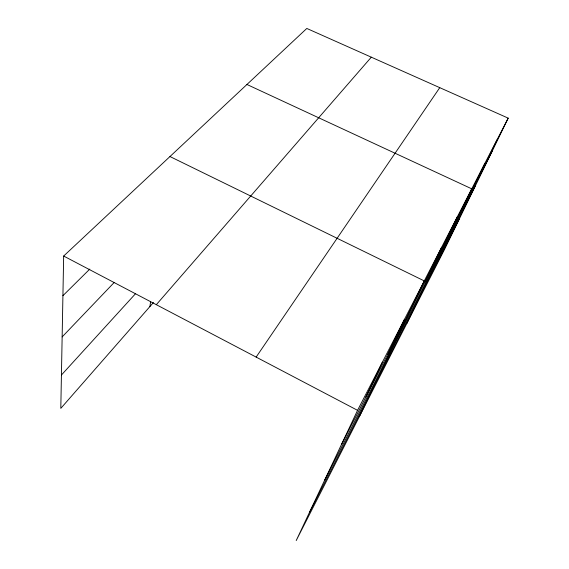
<?xml version="1.0" encoding="UTF-8"?>
<svg xmlns="http://www.w3.org/2000/svg" width="569" height="569" viewBox="0 0 569 569"><rect width="100%" height="100%" fill="white"/><g stroke="black" fill="none" stroke-linecap="round" stroke-linejoin="round"><path stroke-width="0.85" d="M508.195 118.139L357.552 410.334L296.207 540.55L444.638 249.243L508.195 118.139L306.805 28.45L63.664 256.043L60.805 408.371L153.41 302.559M149.932 306.527L150.621 301.364M365.917 396.892L382.375 362.19M387.845 354.217L404.474 319.323M359.309 416.707L424.275 280.915L169.967 156.539M424.972 281.954L441.622 247.273M440.826 251.107L457.376 216.711M406.721 323.654L471.751 188.83L246.939 84.482M468.678 196.888L484.923 163.289M480.983 172.94L497.029 139.803M309.5 512.32L459.211 219.179M341.428 444.553L492.37 150.785M324.785 479.887L475.392 185.8M256.142 357.097L439.759 87.662M156.319 304.685L371.308 57.177M61.431 375.014L135.6 293.611M62.149 336.912L114.234 282.43M62.917 295.688L89.802 269.08M63.664 256.043L357.552 410.334"/></g></svg>
